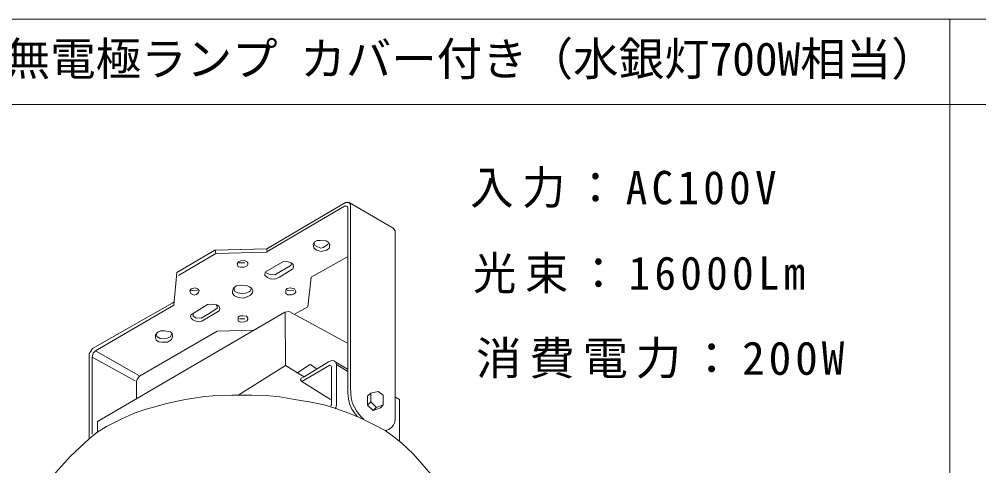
# Model space of a CAD drawing. Units: millimetres, scale not verified. Extents: x -1348 to 1152, y -2025 to -250.
# Drawn here: x -1132.1 to -710.2, y -446.1 to -249.7 of the extents above; entities that cross this region are included whole.
import ezdxf
from ezdxf.enums import TextEntityAlignment as Align

# ---------------------------------------------------------------- set-up
doc = ezdxf.new("R2010")
doc.units = ezdxf.units.MM
doc.header["$LTSCALE"] = 5
doc.layers.add('0-0_絵', color=7, linetype='Continuous', lineweight=20)
doc.layers.add('0-2_枠', color=7, linetype='Continuous', lineweight=20)
doc.layers.add('0-1_文字', color=7, linetype='Continuous')
doc.styles.add('ＭＳ ゴシック', font='')
doc.styles.get('ＭＳ ゴシック').set_extended_font_data('MS Gothic')

msp = doc.modelspace()

# ---------------------------------------------------------------- linework, layer by layer
at = {"layer": '0-0_絵'}
for p, q in [((-1347.945, -249.712), (1152.055, -249.712)), ((-987.079, -330.355), (-967.63, -341.585)), ((-966.742, -342.898), (-967.63, -341.585)), ((-966.753, -342.882), (-966.753, -425.393)), ((-1062.85, -361.102), (-1046.135, -351.299)), ((-1023.308, -350.639), (-1046.135, -351.299)), ((-1045.663, -352.814), (-1045.962, -351.319)), ((-1023.308, -350.639), (-1023.147, -352.116)), ((-1035.607, -356.872), (-1032.977, -356.872)), ((-1064.156, -375.473), (-1062.85, -361.102)), ((-1037.555, -368.739), (-1037.555, -367.969)), ((-1014.311, -369.022), (-1011.382, -369.125)), ((-1099.956, -394.549), (-1064.81, -374.559)), ((-1098.524, -395.501), (-1064.156, -375.473)), ((-1064.81, -374.559), (-1064.026, -374.037)), ((-1035.321, -381.484), (-1032.858, -381.421)), ((-1072.149, -388.544), (-1071.157, -387.376)), ((-1069.972, -386.821), (-1071.157, -387.376)), ((-1072.149, -388.544), (-1072.201, -389.648)), ((-1101.336, -396.821), (-1099.956, -394.549)), ((-1098.524, -395.501), (-1079.568, -406.429)), ((-1100.014, -398.365), (-1081.107, -408.737)), ((-992.971, -400.547), (-987.78, -403.658)), ((-992.641, -401.537), (-987.891, -404.547)), ((-978.941, -414.435), (-978.957, -414.45)), ((-977.542, -414.15), (-978.941, -415.513)), ((-978.941, -415.513), (-978.941, -419.384)), ((-977.542, -417.985), (-977.542, -414.15)), ((-972.083, -419.307), (-972.083, -415.036)), ((-978.941, -419.384), (-977.542, -417.985)), ((-978.941, -419.384), (-976.45, -421.77)), ((-977.542, -417.985), (-975.075, -420.452)), ((-976.45, -421.77), (-975.025, -420.345)), ((-976.45, -421.77), (-973.337, -420.629)), ((-975.044, -420.421), (-972.083, -419.307)), ((-973.337, -420.629), (-972.083, -419.307))]:
    msp.add_line(p, q, dxfattribs=at)
for points in [[(-987.707, -332.944), (-987.714, -332.049), (-988.289, -331.905), (-989.124, -331.991), (-1023.546, -352.166), (-1045.663, -352.814), (-1062.102, -362.378)], [(-1023.308, -350.639), (-988.694, -330.355), (-987.079, -330.355)], [(-987.707, -332.944), (-987.707, -413.818), (-987.399, -417.006), (-986.702, -419.098), (-985.904, -421.166), (-984.459, -423.284), (-983.413, -424.48)], [(-986.494, -333.245), (-986.503, -331.215), (-987.079, -330.355)], [(-986.494, -333.245), (-986.494, -411.808), (-986.243, -416.303), (-985.516, -418.729), (-983.866, -421.98), (-982.702, -423.484), (-981.634, -424.746), (-980.615, -425.667)], [(-1002.616, -350.295), (-1002.935, -348.626), (-1002.295, -347.606), (-1001.17, -347.093)], [(-1002.616, -350.295), (-1001.377, -351.328), (-999.31, -351.845), (-997.038, -351.225), (-995.901, -350.502), (-995.591, -348.952), (-996.314, -347.816), (-997.141, -347.196), (-999.827, -346.989), (-1001.17, -347.093)], [(-1002.376, -348.091), (-1002.075, -349.179), (-1001.033, -349.782), (-999.55, -350.384), (-998.415, -350.06), (-997.025, -349.272), (-996.423, -348.693)], [(-1010.856, -379.252), (-1005.216, -376.175), (-1003.806, -363.1), (-987.83, -354.268)], [(-1018.946, -361.649), (-1012.972, -358.196), (-1012.588, -357.703), (-1012.369, -357.265)], [(-1018.946, -361.649), (-1019.522, -362.115), (-1021.988, -362.006), (-1023.496, -361.238)], [(-1056.619, -369.21), (-1055.459, -368.92), (-1053.792, -368.992)], [(-1037.555, -368.739), (-1037.335, -369.398), (-1035.961, -370.003), (-1034.202, -370.387), (-1032.609, -370.168), (-1031.015, -369.673), (-1030.465, -369.233), (-1030.136, -368.244)], [(-1056.428, -379.62), (-1049.366, -375.206), (-1047.52, -374.965), (-1045.193, -375.367), (-1044.15, -376.009), (-1043.909, -376.891), (-1044.23, -377.934), (-1051.854, -382.509), (-1053.218, -382.749), (-1054.983, -382.428), (-1055.786, -381.947), (-1056.588, -381.225), (-1056.749, -380.262), (-1056.588, -379.62)], [(-1055.706, -379.218), (-1055.706, -380.262), (-1054.422, -381.064), (-1052.175, -381.225), (-1048.644, -379.138), (-1045.273, -376.971), (-1044.952, -376.731), (-1045.434, -375.447)], [(-1097.719, -430.951), (-1097.719, -426.612), (-1015.285, -378.588), (-1013.489, -378.288), (-988.056, -392.052)], [(-1035.632, -414.943), (-1014.986, -402.076), (-1015.135, -378.887)], [(-1080.594, -416.172), (-1080.594, -409.25), (-1080.209, -407.968), (-1079.312, -406.686), (-1045.084, -386.944), (-1028.803, -386.431)], [(-1072.201, -389.648), (-1071.843, -390.802), (-1070.808, -391.598), (-1069.216, -391.797), (-1066.907, -391.678), (-1065.235, -390.523), (-1064.797, -389.329), (-1064.877, -387.936), (-1065.633, -387.219), (-1068.26, -386.781), (-1069.972, -386.821)], [(-1071.807, -388.363), (-1071.613, -389.284), (-1070.11, -390.06), (-1067.783, -390.254), (-1066.377, -389.72), (-1065.601, -389.381), (-1065.164, -388.266)], [(-1100.014, -432.166), (-1100.014, -398.365), (-1099.556, -396.532), (-1098.524, -395.501)], [(-1145.263, -481.573), (-1120.139, -453.587), (-1109.613, -441.841), (-1101.336, -434.317), (-1101.336, -396.821)], [(-1014.986, -402.076), (-1006.907, -407.013), (-996.135, -400.431), (-994.639, -399.832), (-993.828, -399.953), (-992.971, -400.547), (-992.641, -401.537), (-992.641, -419.282), (-992.839, -420.602), (-993.169, -421.064)], [(-1010.12, -405.306), (-1004.534, -401.643), (-1004.077, -401.552), (-1001.604, -403.383)], [(-994.818, -402.658), (-995.082, -401.999), (-995.543, -401.867), (-1007.88, -408.991), (-995.214, -416.974)], [(-994.818, -402.658), (-994.818, -419.282), (-995.082, -419.81)], [(-1007.88, -408.991), (-1008.473, -408.266), (-1008.144, -407.606), (-1006.907, -407.013)], [(-977.542, -414.15), (-974.261, -413.367), (-972.083, -415.036)], [(-1101.336, -434.317), (-1097.95, -431.432), (-1093.752, -428.774), (-1087.342, -425.599), (-1081.591, -422.993), (-1076.26, -421.136), (-1067.214, -418.74), (-1061.344, -417.362), (-1057.27, -416.703), (-1050.561, -415.685), (-1045.111, -415.134), (-1038.599, -415.008), (-1030.064, -415.071), (-1023.615, -415.261), (-1017.546, -415.767), (-1011.097, -416.905), (-1004.585, -418.043), (-998.082, -419.374), (-992.971, -420.9), (-987.197, -422.958), (-982.285, -425.082), (-976.709, -427.803), (-971.266, -430.658), (-967.35, -433.313), (-963.899, -436.167), (-958.92, -440.88), (-950.955, -449.907)], [(-966.614, -415.935), (-964.948, -416.991), (-964.948, -435.046)], [(-966.753, -425.393), (-966.938, -426.873), (-967.501, -428.204), (-968.609, -429.432), (-969.701, -430.115), (-970.537, -430.422), (-971.339, -430.541)]]:
    msp.add_lwpolyline(points, dxfattribs=at)
for points in [[(-1036.245, -357.297), (-1035.733, -356.476), (-1034.579, -355.912), (-1033.091, -355.835), (-1032.04, -356.425), (-1031.63, -356.886), (-1031.63, -357.476), (-1031.706, -357.963), (-1032.809, -358.605), (-1033.373, -358.784), (-1034.886, -358.733), (-1035.835, -358.579), (-1036.22, -357.784)], [(-1023.77, -360.827), (-1016.178, -356.388), (-1014.644, -356.333), (-1013.164, -356.579), (-1012.479, -356.908), (-1011.711, -357.593), (-1011.547, -358.662), (-1011.766, -359.512), (-1017.631, -363.184), (-1019.741, -364.006), (-1021.851, -363.869), (-1022.975, -363.294), (-1024.126, -362.362), (-1024.181, -361.814)], [(-1038.379, -369.288), (-1037.884, -368.024), (-1036.73, -367.035), (-1034.422, -366.705), (-1032.169, -366.76), (-1030.85, -367.365), (-1029.916, -368.079), (-1029.476, -369.014), (-1029.586, -370.003), (-1030.465, -371.102), (-1031.839, -371.871), (-1033.598, -372.366), (-1035.851, -372.146), (-1037.445, -371.322), (-1038.324, -370.332)], [(-1057.054, -369.137), (-1056.474, -368.267), (-1054.734, -367.905), (-1053.792, -368.34), (-1053.067, -368.992), (-1053.284, -369.935), (-1054.227, -370.732), (-1055.241, -371.022), (-1056.691, -370.37)], [(-1014.902, -368.868), (-1014.286, -368.071), (-1012.924, -367.891), (-1011.048, -368.328), (-1010.611, -369.15), (-1010.534, -369.87), (-1011.459, -370.692), (-1012.333, -371), (-1013.952, -370.898), (-1014.902, -370.332)], [(-1035.907, -381.599), (-1035.843, -382.474), (-1034.643, -382.96), (-1033.087, -382.863), (-1032.049, -382.312), (-1031.563, -381.696), (-1031.66, -381.177), (-1032.211, -380.334), (-1033.735, -380.205), (-1034.87, -380.172), (-1035.421, -380.237), (-1035.875, -380.821)]]:
    msp.add_lwpolyline(points, close=True, dxfattribs=at)
at = {"layer": '0-2_枠'}
for p, q in [((-722.945, -249.712), (-722.945, -2024.712)), ((-1347.945, -287.212), (1152.055, -287.212))]:
    msp.add_line(p, q, dxfattribs=at)

# ---------------------------------------------------------------- texts
at = {"layer": '0-1_文字', "style": 'ＭＳ ゴシック'}
msp.add_text('高天井用無電極ランプ カバー付き（水銀灯700W相当）', height=14.66, dxfattribs=at).set_placement((-1218.487, -278.892), align=Align.BOTTOM_LEFT)
at = {"layer": '0-1_文字', "char_height": 14.66, "attachment_point": 7, "style": 'ＭＳ ゴシック'}
for s, insert in [('\\T1.2;\\W0.95;入力：AC100V', (-933.834, -332.771)), ('\\T1.2;\\W0.95;光束：16000Lm', (-932.553, -370.271)), ('\\T1.17;消費電力：200W', (-931.271, -407.771))]:
    msp.add_mtext(s, dxfattribs=dict(at, insert=insert))

doc.saveas('drawing.dxf')
